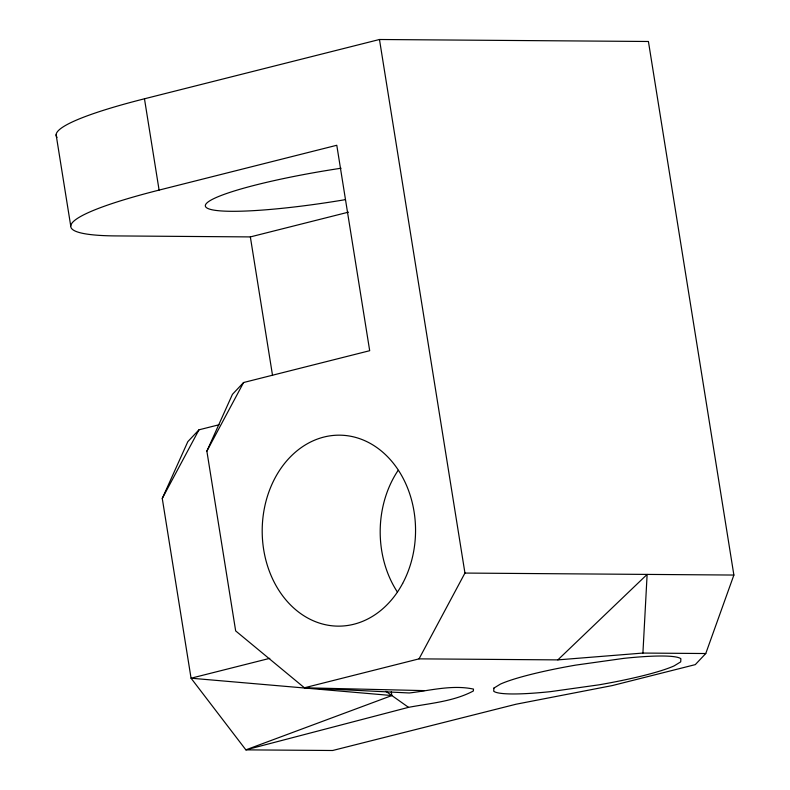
<?xml version="1.0" encoding="UTF-8"?>
<svg xmlns="http://www.w3.org/2000/svg" width="790" height="790" viewBox="0 0 790 790"><rect width="100%" height="100%" fill="white"/><g stroke="black" fill="none" stroke-linecap="round" stroke-linejoin="round"><path stroke-width="1.19" d="M557.858 659.887L642.912 653.063L647.129 574.409L557.858 659.887L419.046 658.86L304.417 687.784L235.667 630.914L206.871 451.149L232.438 394.338L243.587 382.518L369.69 350.701L336.787 145.271L159.096 190.094A225.634 27.502 -9.1 0 0 115.883 235.914L250.351 236.911L348.469 212.155M219.028 424.763L198.981 429.819L187.832 441.64L162.266 498.451L191.061 678.205L245.868 749.858L332.62 750.5L516.038 704.226L612.24 685.582L695.289 664.627L705.766 653.528L733.88 575.051L648.422 41.485L379.476 39.5L144.471 98.79A225.634 27.502 -9.1 0 0 57.048 137.332M162.266 498.451L198.981 429.819M206.871 451.149L243.587 382.518M419.046 658.86L464.945 573.066L379.476 39.5M391.287 691.892L391.87 695.546L245.868 749.858L408.519 707.346C430.283 703.248 453.559 701.51 473.368 690.983L473.467 689.087C452.384 684.575 430.372 690.529 409.279 692.978L304.417 687.784L424.299 690.618M269.785 658.346L191.061 678.205L391.87 695.546M464.945 573.066L733.88 575.051M642.912 653.063L705.766 653.528M385.885 691.309L408.519 707.346M250.351 236.911L272.55 375.487M144.471 98.79L159.096 190.094M56.12 134.744L70.745 226.049M397.311 591.908A95.491 76.679 -89.6 0 1 398.16 470.336M345.349 199.653A130.429 15.899 -9.1 0 1 205.351 205.973A130.429 15.899 -9.1 0 1 341.053 168.231M493.878 688.1L493.711 691.201A95.491 11.633 -9.1 0 0 550.63 691.625L598.978 684.831A95.491 11.633 -9.1 0 0 674.186 665.861L680.713 661.862L680.881 658.761A95.491 11.633 -9.1 0 0 623.962 658.346L575.614 665.131A95.491 11.633 -9.1 0 0 500.406 684.11L493.878 688.1M402.653 583.415A95.491 76.679 -89.6 0 0 343.867 435.349A95.491 76.679 -89.6 0 0 270.121 573.204A95.491 76.679 -89.6 0 0 402.653 583.415"/></g></svg>
